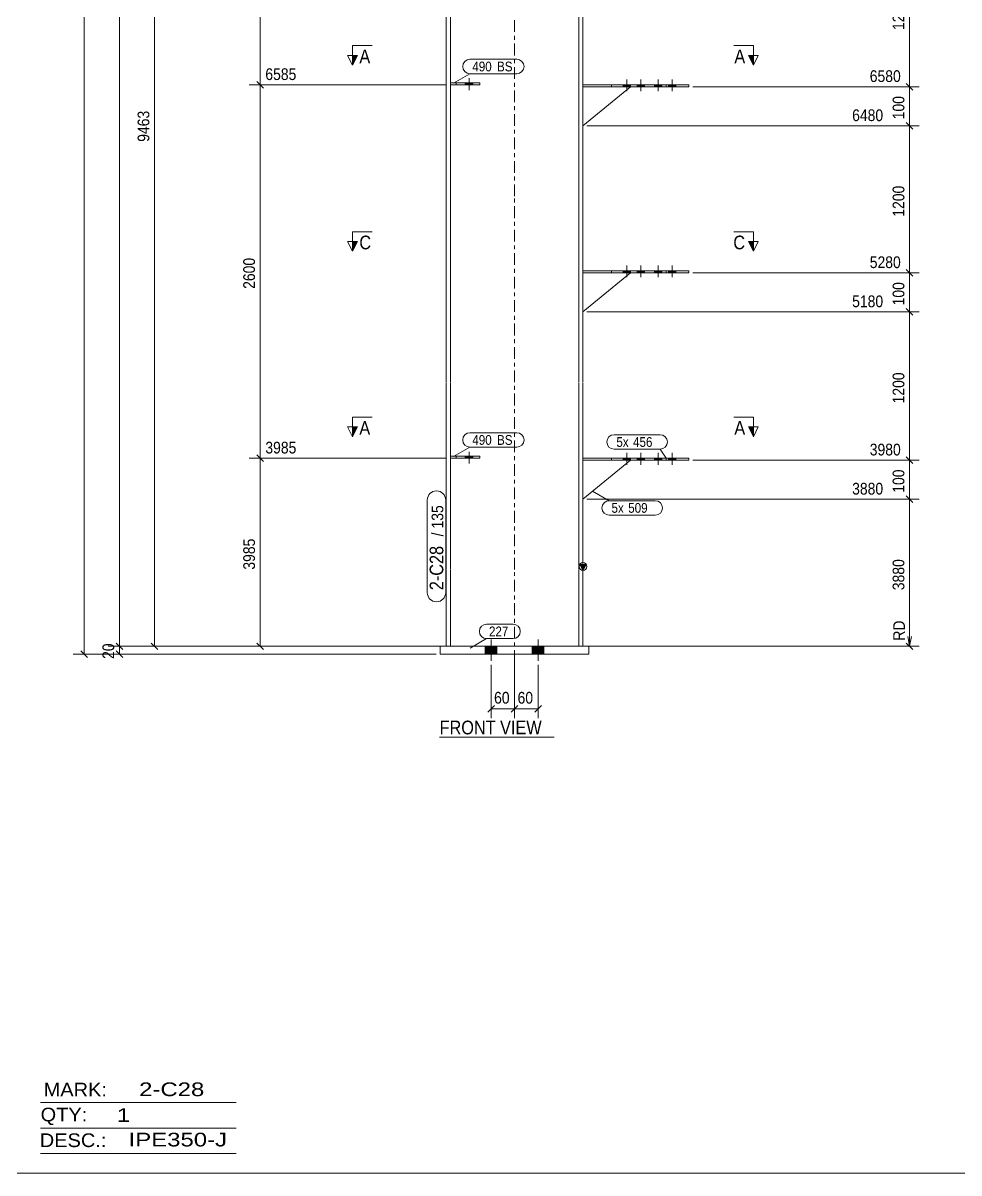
# Model space of a CAD drawing. Header units: millimetres. Extents: x 2 to 825, y 1 to 579.
# Drawn here: x 213 to 452.3, y 5 to 299 of the extents above; entities that cross this region are included whole.
import ezdxf

# ---------------------------------------------------------------- set-up
doc = ezdxf.new("R2010")
doc.units = ezdxf.units.MM
for name, pattern in [('XKITLINE00', [0]), ('XKITLINE01', [4, 1, -1, 1, -1]), ('XKITLINE02', [4, 2, -2]), ('XKITLINE03', [6, 3, -1, 1, -1])]:
    doc.linetypes.add(name, pattern=pattern)
for name, color, linetype, lineweight in [('Bolt', 3, 'Continuous', 0), ('Dimensions', 7, 'Continuous', 0), ('DrawingSheet', 5, 'Continuous', 0), ('OtherObjectType', 7, 'Continuous', 0), ('Part', 2, 'Continuous', 0), ('PartMark', 7, 'Continuous', 0), ('Section', 6, 'Continuous', 0)]:
    doc.layers.add(name, color=color, linetype=linetype, lineweight=lineweight)
doc.styles.add('ARIAL', font='ARIAL.TTF')
doc.styles.add('ARIAL_NARROW', font='ARIALN.TTF')

# ---------------------------------------------------------------- blocks, each defined once
blk = doc.blocks.new('*A13')
at = {"layer": 'Bolt'}
for points in [[(334.15, 139.65), (334.15, 137.65), (331.15, 137.65), (331.15, 139.65)], [(334.15, 139.65), (334.15, 137.65), (331.15, 137.65), (331.15, 139.65)], [(346.15, 139.65), (346.15, 137.65), (343.15, 137.65), (343.15, 139.65)], [(346.15, 139.65), (346.15, 137.65), (343.15, 137.65), (343.15, 139.65)]]:
    blk.add_hatch(color=3, dxfattribs=at).paths.add_polyline_path(points, flags=17)
at = {"layer": 'Bolt', "color": 3, "linetype": 'XKITLINE00', "lineweight": 0}
for p, q in [((332.65, 141.4), (332.65, 135.9)), ((332.65, 141.4), (332.65, 135.9)), ((344.65, 141.4), (344.65, 135.9)), ((344.65, 141.4), (344.65, 135.9)), ((331.15, 139.65), (331.15, 137.65)), ((331.15, 139.65), (331.15, 137.65)), ((334.15, 139.65), (334.15, 137.65)), ((334.15, 139.65), (334.15, 137.65)), ((343.15, 139.65), (343.15, 137.65)), ((343.15, 139.65), (343.15, 137.65)), ((346.15, 139.65), (346.15, 137.65)), ((346.15, 139.65), (346.15, 137.65))]:
    blk.add_line(p, q, dxfattribs=at)
blk = doc.blocks.new('*A14')
at = {"layer": 'Bolt', "color": 3, "linetype": 'XKITLINE02', "lineweight": 0}
for p, q in [((326.06, 187.75), (326.06, 188.25)), ((327.05, 186.4), (327.05, 189.4)), ((328.03, 187.75), (328.03, 188.25))]:
    blk.add_line(p, q, dxfattribs=at)
blk = doc.blocks.new('*A15')
at = {"layer": 'Bolt'}
blk.add_hatch(color=3, dxfattribs=at).paths.add_polyline_path([(326.06, 187.75), (326.06, 188.25), (328.03, 188.25), (328.03, 187.75)], flags=17)
at = {"layer": 'Bolt', "color": 3, "linetype": 'XKITLINE00', "lineweight": 0}
for p, q in [((326.06, 187.75), (326.06, 188.25)), ((327.05, 186.4), (327.05, 189.4)), ((328.03, 187.75), (328.03, 188.25))]:
    blk.add_line(p, q, dxfattribs=at)
blk = doc.blocks.new('*A16')
at = {"layer": 'Bolt'}
for points in [[(368.27, 187.75), (368.27, 187.25), (366.39, 187.25), (366.39, 187.75)], [(371.84, 187.75), (371.84, 187.25), (369.97, 187.25), (369.97, 187.75)], [(376.32, 187.75), (376.32, 187.25), (374.45, 187.25), (374.45, 187.75)], [(379.9, 187.75), (379.9, 187.25), (378.02, 187.25), (378.02, 187.75)]]:
    blk.add_hatch(color=3, dxfattribs=at).paths.add_polyline_path(points, flags=17)
at = {"layer": 'Bolt', "color": 3, "linetype": 'XKITLINE00', "lineweight": 0}
for p, q in [((367.33, 189.09), (367.33, 186.09)), ((370.9, 189.09), (370.9, 186.09)), ((375.38, 189.09), (375.38, 186.09)), ((378.96, 189.09), (378.96, 186.09)), ((366.39, 187.75), (366.39, 187.25)), ((368.27, 187.75), (368.27, 187.25)), ((369.97, 187.75), (369.97, 187.25)), ((371.84, 187.75), (371.84, 187.25)), ((374.45, 187.75), (374.45, 187.25)), ((376.32, 187.75), (376.32, 187.25)), ((378.02, 187.75), (378.02, 187.25)), ((379.9, 187.75), (379.9, 187.25))]:
    blk.add_line(p, q, dxfattribs=at)
blk = doc.blocks.new('*A17')
at = {"layer": 'Bolt'}
for points in [[(368.27, 235.65), (368.27, 235.15), (366.39, 235.15), (366.39, 235.65)], [(371.84, 235.65), (371.84, 235.15), (369.97, 235.15), (369.97, 235.65)], [(376.32, 235.65), (376.32, 235.15), (374.45, 235.15), (374.45, 235.65)], [(379.9, 235.65), (379.9, 235.15), (378.02, 235.15), (378.02, 235.65)]]:
    blk.add_hatch(color=3, dxfattribs=at).paths.add_polyline_path(points, flags=17)
at = {"layer": 'Bolt', "color": 3, "linetype": 'XKITLINE00', "lineweight": 0}
for p, q in [((366.39, 235.65), (366.39, 235.15)), ((367.33, 236.99), (367.33, 233.99)), ((368.27, 235.65), (368.27, 235.15)), ((369.97, 235.65), (369.97, 235.15)), ((370.9, 236.99), (370.9, 233.99)), ((371.84, 235.65), (371.84, 235.15)), ((374.45, 235.65), (374.45, 235.15)), ((375.38, 236.99), (375.38, 233.99)), ((376.32, 235.65), (376.32, 235.15)), ((378.02, 235.65), (378.02, 235.15)), ((378.96, 236.99), (378.96, 233.99)), ((379.9, 235.65), (379.9, 235.15))]:
    blk.add_line(p, q, dxfattribs=at)
blk = doc.blocks.new('*A18')
at = {"layer": 'Bolt'}
for points in [[(368.27, 283.23), (368.27, 282.73), (366.39, 282.73), (366.39, 283.23)], [(371.84, 283.23), (371.84, 282.73), (369.97, 282.73), (369.97, 283.23)], [(376.32, 283.23), (376.32, 282.73), (374.45, 282.73), (374.45, 283.23)], [(379.9, 283.23), (379.9, 282.73), (378.02, 282.73), (378.02, 283.23)]]:
    blk.add_hatch(color=3, dxfattribs=at).paths.add_polyline_path(points, flags=17)
at = {"layer": 'Bolt', "color": 3, "linetype": 'XKITLINE00', "lineweight": 0}
for p, q in [((366.39, 283.23), (366.39, 282.73)), ((367.33, 284.57), (367.33, 281.57)), ((368.27, 283.23), (368.27, 282.73)), ((369.97, 283.23), (369.97, 282.73)), ((370.9, 284.57), (370.9, 281.57)), ((371.84, 283.23), (371.84, 282.73)), ((374.45, 283.23), (374.45, 282.73)), ((375.38, 284.57), (375.38, 281.57)), ((376.32, 283.23), (376.32, 282.73)), ((378.02, 283.23), (378.02, 282.73)), ((378.96, 284.57), (378.96, 281.57)), ((379.9, 283.23), (379.9, 282.73))]:
    blk.add_line(p, q, dxfattribs=at)
blk = doc.blocks.new('*A21')
at = {"layer": 'Bolt', "color": 3, "linetype": 'XKITLINE02', "lineweight": 0}
for p, q in [((326.06, 283.23), (326.06, 283.73)), ((327.05, 281.88), (327.05, 284.88)), ((328.03, 283.23), (328.03, 283.73))]:
    blk.add_line(p, q, dxfattribs=at)
blk = doc.blocks.new('*A22')
at = {"layer": 'Bolt'}
blk.add_hatch(color=3, dxfattribs=at).paths.add_polyline_path([(326.06, 283.23), (326.06, 283.73), (328.03, 283.73), (328.03, 283.23)], flags=17)
at = {"layer": 'Bolt', "color": 3, "linetype": 'XKITLINE00', "lineweight": 0}
for p, q in [((326.06, 283.23), (326.06, 283.73)), ((327.05, 281.88), (327.05, 284.88)), ((328.03, 283.23), (328.03, 283.73))]:
    blk.add_line(p, q, dxfattribs=at)
blk = doc.blocks.new('*A27')
at = {"layer": 'Part'}
blk.add_hatch(color=2, dxfattribs=at).paths.add_polyline_path([(355.35, 160.56), (356.95, 160.56), (356.15, 159.16)], flags=17)
at = {"layer": 'Part', "color": 2, "linetype": 'XKITLINE00', "lineweight": 0}
for p, q in [((321.15, 302.53), (321.15, 254.73)), ((322.25, 302.53), (322.25, 254.73)), ((355.05, 254.73), (355.05, 302.53)), ((356.15, 254.73), (356.15, 302.53)), ((321.15, 254.63), (321.15, 207.15)), ((322.25, 254.63), (322.25, 207.15)), ((355.05, 207.15), (355.05, 254.63)), ((356.15, 207.15), (356.15, 254.63)), ((321.15, 207.05), (321.15, 159.25)), ((322.25, 207.05), (322.25, 159.25)), ((355.05, 159.25), (355.05, 207.05)), ((356.15, 159.25), (356.15, 207.05)), ((321.15, 159.15), (321.15, 139.65)), ((322.25, 159.15), (322.25, 139.65)), ((355.05, 139.65), (355.05, 159.15)), ((356.15, 159.16), (355.35, 160.56)), ((355.35, 160.56), (356.95, 160.56)), ((356.95, 160.56), (356.15, 159.16)), ((356.15, 139.65), (356.15, 159.15))]:
    blk.add_line(p, q, dxfattribs=at)
at = {"layer": 'Part', "color": 7, "linetype": 'XKITLINE03', "lineweight": 0}
for p, q in [((338.65, 254.73), (338.65, 302.53)), ((338.65, 207.15), (338.65, 254.63)), ((338.65, 159.25), (338.65, 207.05)), ((338.65, 129.65), (338.65, 159.15))]:
    blk.add_line(p, q, dxfattribs=at)
at = {"layer": 'Part', "color": 7, "linetype": 'XKITLINE01', "lineweight": 0}
blk.add_line((321.15, 139.65), (356.15, 139.65), dxfattribs=at)
at = {"layer": 'Part', "color": 2, "linetype": 'XKITLINE00', "lineweight": 0}
blk.add_circle((356.15, 160.06), 1, dxfattribs=at)
blk = doc.blocks.new('*A31')
at = {"layer": 'Part', "color": 2, "linetype": 'XKITLINE00', "lineweight": 0}
for p, q in [((357.65, 139.65), (319.65, 139.65)), ((319.65, 139.65), (319.65, 137.65)), ((357.65, 139.65), (357.65, 137.65)), ((357.65, 137.65), (319.65, 137.65))]:
    blk.add_line(p, q, dxfattribs=at)
blk = doc.blocks.new('*A35')
at = {"layer": 'Part', "color": 7, "linetype": 'XKITLINE01', "lineweight": 0}
for p, q in [((329.75, 188.25), (322.25, 188.25)), ((322.25, 188.25), (322.25, 187.75)), ((323.75, 187.75), (323.75, 188.25)), ((329.75, 187.75), (329.75, 188.25)), ((322.25, 187.75), (329.75, 187.75))]:
    blk.add_line(p, q, dxfattribs=at)
blk = doc.blocks.new('*A36')
at = {"layer": 'Part', "color": 2, "linetype": 'XKITLINE00', "lineweight": 0}
for p, q in [((322.25, 188.25), (329.75, 188.25)), ((329.75, 188.25), (329.75, 187.75)), ((329.75, 187.75), (322.25, 187.75))]:
    blk.add_line(p, q, dxfattribs=at)
at = {"layer": 'Part', "color": 7, "linetype": 'XKITLINE01', "lineweight": 0}
for p, q in [((322.25, 187.75), (322.25, 188.25)), ((323.75, 187.75), (323.75, 188.25))]:
    blk.add_line(p, q, dxfattribs=at)
blk = doc.blocks.new('*A37')
at = {"layer": 'Part', "color": 2, "linetype": 'XKITLINE00', "lineweight": 0}
blk.add_line((356.15, 177.25), (368.26, 187.25), dxfattribs=at)
at = {"layer": 'Part', "color": 7, "linetype": 'XKITLINE01', "lineweight": 0}
for p, q in [((356.15, 187.25), (356.15, 177.25)), ((368.26, 187.25), (356.15, 187.25))]:
    blk.add_line(p, q, dxfattribs=at)
blk = doc.blocks.new('*A38')
at = {"layer": 'Part', "color": 2, "linetype": 'XKITLINE00', "lineweight": 0}
for p, q in [((383.2, 187.75), (356.15, 187.75)), ((383.2, 187.25), (356.15, 187.25)), ((363.47, 187.25), (363.47, 187.75)), ((377.4, 187.25), (377.4, 187.75)), ((383.2, 187.25), (383.2, 187.75))]:
    blk.add_line(p, q, dxfattribs=at)
at = {"layer": 'Part', "color": 7, "linetype": 'XKITLINE01', "lineweight": 0}
for p, q in [((356.15, 187.75), (356.15, 187.25)), ((356.15, 187.25), (356.15, 187.75)), ((366.53, 187.25), (366.53, 187.75))]:
    blk.add_line(p, q, dxfattribs=at)
blk = doc.blocks.new('*A39')
at = {"layer": 'Part', "color": 2, "linetype": 'XKITLINE00', "lineweight": 0}
blk.add_line((356.15, 225.15), (368.26, 235.15), dxfattribs=at)
at = {"layer": 'Part', "color": 7, "linetype": 'XKITLINE01', "lineweight": 0}
for p, q in [((356.15, 235.15), (356.15, 225.15)), ((368.26, 235.15), (356.15, 235.15))]:
    blk.add_line(p, q, dxfattribs=at)
blk = doc.blocks.new('*A40')
at = {"layer": 'Part', "color": 2, "linetype": 'XKITLINE00', "lineweight": 0}
for p, q in [((383.2, 235.65), (356.15, 235.65)), ((363.47, 235.15), (363.47, 235.65)), ((377.4, 235.15), (377.4, 235.65)), ((383.2, 235.15), (383.2, 235.65)), ((383.2, 235.15), (356.15, 235.15))]:
    blk.add_line(p, q, dxfattribs=at)
at = {"layer": 'Part', "color": 7, "linetype": 'XKITLINE01', "lineweight": 0}
for p, q in [((356.15, 235.65), (356.15, 235.15)), ((356.15, 235.15), (356.15, 235.65)), ((366.53, 235.15), (366.53, 235.65))]:
    blk.add_line(p, q, dxfattribs=at)
blk = doc.blocks.new('*A41')
at = {"layer": 'Part', "color": 2, "linetype": 'XKITLINE00', "lineweight": 0}
blk.add_line((356.15, 272.73), (368.26, 282.73), dxfattribs=at)
at = {"layer": 'Part', "color": 7, "linetype": 'XKITLINE01', "lineweight": 0}
for p, q in [((356.15, 282.73), (356.15, 272.73)), ((368.26, 282.73), (356.15, 282.73))]:
    blk.add_line(p, q, dxfattribs=at)
blk = doc.blocks.new('*A42')
at = {"layer": 'Part', "color": 2, "linetype": 'XKITLINE00', "lineweight": 0}
for p, q in [((383.2, 283.23), (356.15, 283.23)), ((383.2, 282.73), (356.15, 282.73)), ((363.47, 282.73), (363.47, 283.23)), ((377.4, 282.73), (377.4, 283.23)), ((383.2, 282.73), (383.2, 283.23))]:
    blk.add_line(p, q, dxfattribs=at)
at = {"layer": 'Part', "color": 7, "linetype": 'XKITLINE01', "lineweight": 0}
for p, q in [((356.15, 283.23), (356.15, 282.73)), ((356.15, 282.73), (356.15, 283.23)), ((366.53, 282.73), (366.53, 283.23))]:
    blk.add_line(p, q, dxfattribs=at)
blk = doc.blocks.new('*A47')
at = {"layer": 'Part', "color": 7, "linetype": 'XKITLINE01', "lineweight": 0}
for p, q in [((329.75, 283.73), (322.25, 283.73)), ((322.25, 283.73), (322.25, 283.23)), ((322.25, 283.23), (329.75, 283.23)), ((323.75, 283.23), (323.75, 283.73)), ((329.75, 283.23), (329.75, 283.73))]:
    blk.add_line(p, q, dxfattribs=at)
blk = doc.blocks.new('*A48')
at = {"layer": 'Part', "color": 2, "linetype": 'XKITLINE00', "lineweight": 0}
for p, q in [((322.25, 283.73), (329.75, 283.73)), ((329.75, 283.23), (322.25, 283.23)), ((329.75, 283.73), (329.75, 283.23))]:
    blk.add_line(p, q, dxfattribs=at)
at = {"layer": 'Part', "color": 7, "linetype": 'XKITLINE01', "lineweight": 0}
for p, q in [((322.25, 283.23), (322.25, 283.73)), ((323.75, 283.23), (323.75, 283.73))]:
    blk.add_line(p, q, dxfattribs=at)
blk = doc.blocks.new('*A164')
at = {"layer": 'DrawingSheet', "color": 5, "linetype": 'XKITLINE00', "lineweight": 0}
blk.add_line((5, 5), (825, 5), dxfattribs=at)
blk = doc.blocks.new('*A168')
at = {"layer": 'OtherObjectType', "color": 6, "linetype": 'XKITLINE00', "lineweight": 0}
for p, q in [((217.5, 23), (267.5, 23)), ((217.5, 16.5), (267.5, 16.5)), ((217.5, 10), (267.5, 10))]:
    blk.add_line(p, q, dxfattribs=at)
at = {"layer": 'OtherObjectType', "color": 6, "style": 'ARIAL_NARROW'}
for s, width, p in [('MARK:', 1.275, (218.27, 24.58)), ('2-C28', 1.525501, (242.69, 24.65)), ('QTY:', 1.275, (217.5, 18.19)), ('1', 1.525501, (236.99, 18.05)), ('DESC.:', 1.275, (217.29, 11.63)), ('IPE350-J', 1.525501, (240, 11.79))]:
    blk.add_text(s, height=3.5, dxfattribs=dict(at, width=width)).set_placement(p)
blk = doc.blocks.new('*A172')
at = {"layer": 'Dimensions', "color": 7, "linetype": 'XKITLINE00', "lineweight": 0}
for p, q in [((228.65, 137.65), (228.65, 487.07)), ((227.8, 138.5), (229.5, 136.8)), ((318.65, 137.65), (225.8, 137.65))]:
    blk.add_line(p, q, dxfattribs=at)
at = {"layer": 'Dimensions', "color": 3}
blk.add_point((228.65, 137.65), dxfattribs=at)
blk = doc.blocks.new('*A173')
at = {"layer": 'Dimensions', "color": 7, "linetype": 'XKITLINE00', "lineweight": 0}
for p, q in [((320.15, 139.65), (234.8, 139.65)), ((236.8, 140.5), (238.5, 138.8)), ((236.8, 138.5), (238.5, 136.8)), ((237.65, 137.65), (237.65, 139.65)), ((318.65, 137.65), (234.8, 137.65))]:
    blk.add_line(p, q, dxfattribs=at)
at = {"layer": 'Dimensions', "color": 3}
for p in [(237.65, 139.65), (237.65, 137.65)]:
    blk.add_point(p, dxfattribs=at)
at = {"layer": 'Dimensions', "color": 3, "style": 'ARIAL', "width": 0.85}
blk.add_text('20', height=3, rotation=90.0002, dxfattribs=at).set_placement((236.3, 136.43))
blk = doc.blocks.new('*A174')
at = {"layer": 'Dimensions', "color": 7, "linetype": 'XKITLINE00', "lineweight": 0}
for p, q in [((338.65, 138.65), (338.65, 121.25)), ((332.65, 134.9), (332.65, 121.25)), ((333.5, 124.5), (331.8, 122.8)), ((332.65, 123.65), (338.65, 123.65)), ((339.5, 124.5), (337.8, 122.8))]:
    blk.add_line(p, q, dxfattribs=at)
at = {"layer": 'Dimensions', "color": 3}
for p in [(332.65, 123.65), (338.65, 123.65)]:
    blk.add_point(p, dxfattribs=at)
at = {"layer": 'Dimensions', "color": 3, "style": 'ARIAL', "width": 0.85}
blk.add_text('60', height=3, dxfattribs=at).set_placement((333.42, 125))
blk = doc.blocks.new('*A175')
at = {"layer": 'Dimensions', "color": 7, "linetype": 'XKITLINE00', "lineweight": 0}
for p, q in [((338.65, 138.65), (338.65, 121.25)), ((344.65, 134.9), (344.65, 121.25)), ((339.5, 124.5), (337.8, 122.8)), ((338.65, 123.65), (344.65, 123.65)), ((345.5, 124.5), (343.8, 122.8))]:
    blk.add_line(p, q, dxfattribs=at)
at = {"layer": 'Dimensions', "color": 3}
for p in [(338.65, 123.65), (344.65, 123.65)]:
    blk.add_point(p, dxfattribs=at)
at = {"layer": 'Dimensions', "color": 3, "style": 'ARIAL', "width": 0.85}
blk.add_text('60', height=3, dxfattribs=at).set_placement((339.42, 125))
blk = doc.blocks.new('*A176')
at = {"layer": 'Section'}
for points in [[(298.48, 243.15), (297.23, 240.65), (297.23, 243.15)], [(399.7, 243.15), (399.7, 240.65), (398.45, 243.15)]]:
    blk.add_hatch(color=3, dxfattribs=at).paths.add_polyline_path(points, flags=17)
at = {"layer": 'Section', "color": 1, "linetype": 'XKITLINE00', "lineweight": 0}
for p, q in [((297.23, 245.65), (302.23, 245.65)), ((297.23, 245.65), (297.23, 240.65)), ((399.7, 245.65), (394.7, 245.65)), ((399.7, 245.65), (399.7, 240.65))]:
    blk.add_line(p, q, dxfattribs=at)
at = {"layer": 'Section', "color": 3, "linetype": 'XKITLINE00', "lineweight": 0}
for p, q in [((297.23, 240.65), (295.98, 243.15)), ((298.48, 243.15), (295.98, 243.15)), ((297.23, 240.65), (298.48, 243.15)), ((398.45, 243.15), (400.95, 243.15)), ((399.7, 240.65), (398.45, 243.15)), ((400.95, 243.15), (399.7, 240.65))]:
    blk.add_line(p, q, dxfattribs=at)
at = {"layer": 'Section', "color": 7, "style": 'ARIAL', "width": 0.85}
for p in [(298.98, 241.15), (394.58, 241.15)]:
    blk.add_text('C', height=3.5, dxfattribs=at).set_placement(p)
blk = doc.blocks.new('*A178')
at = {"layer": 'Section'}
for points in [[(298.48, 290.73), (297.23, 288.23), (297.23, 290.73)], [(399.7, 290.73), (399.7, 288.23), (398.45, 290.73)]]:
    blk.add_hatch(color=3, dxfattribs=at).paths.add_polyline_path(points, flags=17)
at = {"layer": 'Section', "color": 1, "linetype": 'XKITLINE00', "lineweight": 0}
for p, q in [((297.23, 293.23), (302.23, 293.23)), ((297.23, 293.23), (297.23, 288.23)), ((399.7, 293.23), (394.7, 293.23)), ((399.7, 293.23), (399.7, 288.23))]:
    blk.add_line(p, q, dxfattribs=at)
at = {"layer": 'Section', "color": 3, "linetype": 'XKITLINE00', "lineweight": 0}
for p, q in [((297.23, 288.23), (295.98, 290.73)), ((298.48, 290.73), (295.98, 290.73)), ((297.23, 288.23), (298.48, 290.73)), ((398.45, 290.73), (400.95, 290.73)), ((399.7, 288.23), (398.45, 290.73)), ((400.95, 290.73), (399.7, 288.23))]:
    blk.add_line(p, q, dxfattribs=at)
at = {"layer": 'Section', "color": 7, "style": 'ARIAL', "width": 0.85}
for p in [(298.98, 288.73), (394.84, 288.73)]:
    blk.add_text('A', height=3.5, dxfattribs=at).set_placement(p)
blk = doc.blocks.new('*A181')
at = {"layer": 'OtherObjectType', "color": 7, "linetype": 'XKITLINE00', "lineweight": 0}
blk.add_line((319.5, 116.4), (348.8, 116.4), dxfattribs=at)
at = {"layer": 'OtherObjectType', "color": 7, "style": 'ARIAL', "width": 0.85}
blk.add_text('FRONT VIEW', height=3.5, dxfattribs=at).set_placement((319.5, 117.15))
blk = doc.blocks.new('*A183')
at = {"layer": 'Dimensions', "color": 7, "linetype": 'XKITLINE00', "lineweight": 0}
for p, q in [((237.65, 139.65), (237.65, 475.1)), ((320.15, 139.65), (234.8, 139.65)), ((236.8, 140.5), (238.5, 138.8))]:
    blk.add_line(p, q, dxfattribs=at)
at = {"layer": 'Dimensions', "color": 3}
blk.add_point((237.65, 139.65), dxfattribs=at)
blk = doc.blocks.new('*A187')
at = {"layer": 'Dimensions', "color": 7, "linetype": 'XKITLINE00', "lineweight": 0}
for p, q in [((272.8, 188.6), (274.5, 186.9)), ((321.25, 187.75), (270.8, 187.75)), ((273.65, 139.65), (273.65, 187.75)), ((320.15, 139.65), (270.8, 139.65)), ((272.8, 140.5), (274.5, 138.8))]:
    blk.add_line(p, q, dxfattribs=at)
at = {"layer": 'Dimensions', "color": 3}
for p in [(273.65, 187.75), (273.65, 139.65)]:
    blk.add_point(p, dxfattribs=at)
at = {"layer": 'Dimensions', "color": 3, "style": 'ARIAL', "width": 0.85}
blk.add_text('3985', height=3, dxfattribs=at).set_placement((274.95, 188.95))
blk.add_text('3985', height=3, rotation=90.0002, dxfattribs=at).set_placement((272.3, 159.25))
blk = doc.blocks.new('*A188')
at = {"layer": 'Dimensions', "color": 7, "linetype": 'XKITLINE00', "lineweight": 0}
for p, q in [((321.25, 283.23), (270.8, 283.23)), ((272.8, 284.08), (274.5, 282.38)), ((273.65, 187.75), (273.65, 283.23)), ((272.8, 188.6), (274.5, 186.9)), ((321.25, 187.75), (270.8, 187.75))]:
    blk.add_line(p, q, dxfattribs=at)
at = {"layer": 'Dimensions', "color": 3}
for p in [(273.65, 283.23), (273.65, 187.75)]:
    blk.add_point(p, dxfattribs=at)
at = {"layer": 'Dimensions', "color": 3, "style": 'ARIAL', "width": 0.85}
blk.add_text('6585', height=3, dxfattribs=at).set_placement((274.95, 284.43))
blk.add_text('2600', height=3, rotation=90.0002, dxfattribs=at).set_placement((272.3, 231.04))
blk = doc.blocks.new('*A189')
at = {"layer": 'Dimensions', "color": 7, "linetype": 'XKITLINE00', "lineweight": 0}
for p, q in [((272.8, 379.56), (274.5, 377.86)), ((321.25, 378.71), (270.8, 378.71)), ((273.65, 283.23), (273.65, 378.71)), ((321.25, 283.23), (270.8, 283.23)), ((272.8, 284.08), (274.5, 282.38))]:
    blk.add_line(p, q, dxfattribs=at)
at = {"layer": 'Dimensions', "color": 3}
for p in [(273.65, 378.71), (273.65, 283.23)]:
    blk.add_point(p, dxfattribs=at)
at = {"layer": 'Dimensions', "color": 3, "style": 'ARIAL', "width": 0.85}
blk.add_text('9185', height=3, dxfattribs=at).set_placement((274.95, 379.91))
blk.add_text('2600', height=3, rotation=90.0002, dxfattribs=at).set_placement((272.3, 326.52))
blk = doc.blocks.new('*A191')
at = {"layer": 'Dimensions', "color": 7, "linetype": 'XKITLINE00', "lineweight": 0}
for p, q in [((357.15, 177.25), (442.05, 177.25)), ((438.8, 178.1), (440.5, 176.4)), ((439.65, 139.65), (439.65, 177.25)), ((439.65, 146.87), (439.65, 139.65)), ((439.15, 142.15), (439.65, 139.65)), ((440.15, 142.15), (439.65, 139.65)), ((357.15, 139.65), (442.05, 139.65)), ((357.15, 139.65), (442.05, 139.65)), ((438.8, 140.5), (440.5, 138.8))]:
    blk.add_line(p, q, dxfattribs=at)
at = {"layer": 'Dimensions', "color": 3}
for p in [(439.65, 177.25), (439.65, 139.65)]:
    blk.add_point(p, dxfattribs=at)
at = {"layer": 'Dimensions', "color": 7}
blk.add_point((439.65, 139.65), dxfattribs=at)
at = {"layer": 'Dimensions', "color": 3, "style": 'ARIAL', "width": 0.85}
blk.add_text('3880', height=3, dxfattribs=at).set_placement((424.95, 178.45))
for s, p in [('3880', (438.3, 154)), ('RD', (438.45, 141.1))]:
    blk.add_text(s, height=3, rotation=90.0002, dxfattribs=at).set_placement(p)
blk = doc.blocks.new('*A192')
at = {"layer": 'Dimensions', "color": 7, "linetype": 'XKITLINE00', "lineweight": 0}
for p, q in [((384.2, 187.25), (442.05, 187.25)), ((438.8, 188.1), (440.5, 186.4)), ((439.65, 177.25), (439.65, 187.25)), ((357.15, 177.25), (442.05, 177.25)), ((438.8, 178.1), (440.5, 176.4))]:
    blk.add_line(p, q, dxfattribs=at)
at = {"layer": 'Dimensions', "color": 3}
for p in [(439.65, 187.25), (439.65, 177.25)]:
    blk.add_point(p, dxfattribs=at)
at = {"layer": 'Dimensions', "color": 3, "style": 'ARIAL', "width": 0.85}
blk.add_text('3980', height=3, dxfattribs=at).set_placement((429.45, 188.45))
blk.add_text('100', height=3, rotation=90.0002, dxfattribs=at).set_placement((438.3, 178.91))
blk = doc.blocks.new('*A193')
at = {"layer": 'Dimensions', "color": 7, "linetype": 'XKITLINE00', "lineweight": 0}
for p, q in [((357.15, 225.15), (442.05, 225.15)), ((438.8, 226), (440.5, 224.3)), ((439.65, 187.25), (439.65, 225.15)), ((384.2, 187.25), (442.05, 187.25)), ((438.8, 188.1), (440.5, 186.4))]:
    blk.add_line(p, q, dxfattribs=at)
at = {"layer": 'Dimensions', "color": 3}
for p in [(439.65, 225.15), (439.65, 187.25)]:
    blk.add_point(p, dxfattribs=at)
at = {"layer": 'Dimensions', "color": 3, "style": 'ARIAL', "width": 0.85}
blk.add_text('5180', height=3, dxfattribs=at).set_placement((424.95, 226.35))
blk.add_text('1200', height=3, rotation=90.0002, dxfattribs=at).set_placement((438.3, 201.75))
blk = doc.blocks.new('*A194')
at = {"layer": 'Dimensions', "color": 7, "linetype": 'XKITLINE00', "lineweight": 0}
for p, q in [((438.8, 236), (440.5, 234.3)), ((384.2, 235.15), (442.05, 235.15)), ((439.65, 225.15), (439.65, 235.15)), ((357.15, 225.15), (442.05, 225.15)), ((438.8, 226), (440.5, 224.3))]:
    blk.add_line(p, q, dxfattribs=at)
at = {"layer": 'Dimensions', "color": 3}
for p in [(439.65, 235.15), (439.65, 225.15)]:
    blk.add_point(p, dxfattribs=at)
at = {"layer": 'Dimensions', "color": 3, "style": 'ARIAL', "width": 0.85}
blk.add_text('5280', height=3, dxfattribs=at).set_placement((429.45, 236.35))
blk.add_text('100', height=3, rotation=90.0002, dxfattribs=at).set_placement((438.3, 226.81))
blk = doc.blocks.new('*A195')
at = {"layer": 'Dimensions', "color": 7, "linetype": 'XKITLINE00', "lineweight": 0}
for p, q in [((438.8, 273.58), (440.5, 271.88)), ((357.15, 272.73), (442.05, 272.73)), ((439.65, 235.15), (439.65, 272.73)), ((438.8, 236), (440.5, 234.3)), ((384.2, 235.15), (442.05, 235.15))]:
    blk.add_line(p, q, dxfattribs=at)
at = {"layer": 'Dimensions', "color": 3}
for p in [(439.65, 272.73), (439.65, 235.15)]:
    blk.add_point(p, dxfattribs=at)
at = {"layer": 'Dimensions', "color": 3, "style": 'ARIAL', "width": 0.85}
blk.add_text('6480', height=3, dxfattribs=at).set_placement((424.95, 273.93))
blk.add_text('1200', height=3, rotation=90.0002, dxfattribs=at).set_placement((438.3, 249.49))
blk = doc.blocks.new('*A196')
at = {"layer": 'Dimensions', "color": 7, "linetype": 'XKITLINE00', "lineweight": 0}
for p, q in [((384.2, 282.73), (442.05, 282.73)), ((438.8, 283.58), (440.5, 281.88)), ((439.65, 272.73), (439.65, 282.73)), ((438.8, 273.58), (440.5, 271.88)), ((357.15, 272.73), (442.05, 272.73))]:
    blk.add_line(p, q, dxfattribs=at)
at = {"layer": 'Dimensions', "color": 3}
for p in [(439.65, 282.73), (439.65, 272.73)]:
    blk.add_point(p, dxfattribs=at)
at = {"layer": 'Dimensions', "color": 3, "style": 'ARIAL', "width": 0.85}
blk.add_text('6580', height=3, dxfattribs=at).set_placement((429.45, 283.93))
blk.add_text('100', height=3, rotation=90.0002, dxfattribs=at).set_placement((438.3, 274.39))
blk = doc.blocks.new('*A197')
at = {"layer": 'Dimensions', "color": 7, "linetype": 'XKITLINE00', "lineweight": 0}
for p, q in [((357.15, 320.63), (442.05, 320.63)), ((438.8, 321.48), (440.5, 319.78)), ((439.65, 282.73), (439.65, 320.63)), ((384.2, 282.73), (442.05, 282.73)), ((438.8, 283.58), (440.5, 281.88))]:
    blk.add_line(p, q, dxfattribs=at)
at = {"layer": 'Dimensions', "color": 3}
for p in [(439.65, 320.63), (439.65, 282.73)]:
    blk.add_point(p, dxfattribs=at)
at = {"layer": 'Dimensions', "color": 3, "style": 'ARIAL', "width": 0.85}
blk.add_text('7780', height=3, dxfattribs=at).set_placement((424.95, 321.83))
blk.add_text('1200', height=3, rotation=90.0002, dxfattribs=at).set_placement((438.3, 297.23))
blk = doc.blocks.new('*A222')
at = {"layer": 'PartMark', "color": 7, "linetype": 'XKITLINE00', "lineweight": 0}
for p, q in [((331.52, 145.31), (338.28, 145.31)), ((327.28, 139.22), (331.52, 141.61)), ((331.52, 141.61), (338.28, 141.61))]:
    blk.add_line(p, q, dxfattribs=at)
for centre, start, end in [((331.52, 143.46), 90, 270), ((338.28, 143.46), 270, 90)]:
    blk.add_arc(centre, 1.85, start, end, dxfattribs=at)
at = {"layer": 'PartMark', "color": 3, "style": 'ARIAL', "width": 0.85}
blk.add_text('227', height=2.5, dxfattribs=at).set_placement((332.12, 142.21))
blk = doc.blocks.new('*A224')
at = {"layer": 'PartMark', "color": 7, "linetype": 'XKITLINE00', "lineweight": 0}
for p, q in [((316.35, 153.4), (316.35, 177.05)), ((321.05, 153.4), (321.05, 177.05))]:
    blk.add_line(p, q, dxfattribs=at)
for centre, start, end in [((318.7, 177.05), 0, 180), ((318.7, 153.4), 180, 0)]:
    blk.add_arc(centre, 2.35, start, end, dxfattribs=at)
at = {"layer": 'PartMark', "color": 3, "style": 'ARIAL', "width": 0.85}
for s, p in [('135', (320.45, 169.77)), ('/', (320.45, 167.76))]:
    blk.add_text(s, height=3, rotation=90.0002, dxfattribs=at).set_placement(p)
at = {"layer": 'PartMark', "color": 1, "style": 'ARIAL', "width": 0.85}
blk.add_text('2-C28', height=3.5, rotation=90.0002, dxfattribs=at).set_placement((320.45, 154))
blk = doc.blocks.new('*A225')
at = {"layer": 'PartMark', "color": 7, "linetype": 'XKITLINE00', "lineweight": 0}
for p, q in [((364.08, 193.74), (375.86, 193.74)), ((364.08, 190.04), (375.86, 190.04)), ((377.4, 187.75), (375.86, 190.04))]:
    blk.add_line(p, q, dxfattribs=at)
for centre, start, end in [((364.08, 191.89), 90, 270), ((375.86, 191.89), 270, 90)]:
    blk.add_arc(centre, 1.85, start, end, dxfattribs=at)
at = {"layer": 'PartMark', "color": 3, "style": 'ARIAL', "width": 0.85}
for s, p in [('5x', (364.68, 190.64)), ('456', (368.95, 190.64))]:
    blk.add_text(s, height=2.5, dxfattribs=at).set_placement(p)
blk = doc.blocks.new('*A226')
at = {"layer": 'PartMark', "color": 7, "linetype": 'XKITLINE00', "lineweight": 0}
for p, q in [((358.6, 179.28), (362.84, 176.89)), ((362.84, 176.89), (374.62, 176.89)), ((362.84, 173.19), (374.62, 173.19))]:
    blk.add_line(p, q, dxfattribs=at)
for centre, start, end in [((362.84, 175.04), 90, 270), ((374.62, 175.04), 270, 90)]:
    blk.add_arc(centre, 1.85, start, end, dxfattribs=at)
at = {"layer": 'PartMark', "color": 3, "style": 'ARIAL', "width": 0.85}
for s, p in [('5x', (363.44, 173.79)), ('509', (367.71, 173.79))]:
    blk.add_text(s, height=2.5, dxfattribs=at).set_placement(p)
blk = doc.blocks.new('*A229')
at = {"layer": 'PartMark', "color": 7, "linetype": 'XKITLINE00', "lineweight": 0}
for p, q in [((327.26, 289.74), (339.23, 289.74)), ((323.02, 283.64), (327.26, 286.04)), ((327.26, 286.04), (339.23, 286.04))]:
    blk.add_line(p, q, dxfattribs=at)
for centre, start, end in [((327.26, 287.89), 90, 270), ((339.23, 287.89), 270, 90)]:
    blk.add_arc(centre, 1.85, start, end, dxfattribs=at)
at = {"layer": 'PartMark', "color": 3, "style": 'ARIAL', "width": 0.85}
for s, p in [('490', (327.86, 286.64)), ('BS', (334.18, 286.64))]:
    blk.add_text(s, height=2.5, dxfattribs=at).set_placement(p)
blk = doc.blocks.new('*A230')
at = {"layer": 'PartMark', "color": 7, "linetype": 'XKITLINE00', "lineweight": 0}
for p, q in [((327.26, 194.26), (339.23, 194.26)), ((323.02, 188.16), (327.26, 190.56)), ((327.26, 190.56), (339.23, 190.56))]:
    blk.add_line(p, q, dxfattribs=at)
for centre, start, end in [((327.26, 192.41), 90, 270), ((339.23, 192.41), 270, 90)]:
    blk.add_arc(centre, 1.85, start, end, dxfattribs=at)
at = {"layer": 'PartMark', "color": 3, "style": 'ARIAL', "width": 0.85}
for s, p in [('490', (327.86, 191.16)), ('BS', (334.18, 191.16))]:
    blk.add_text(s, height=2.5, dxfattribs=at).set_placement(p)
blk = doc.blocks.new('*A231')
at = {"layer": 'Section'}
for points in [[(298.48, 195.75), (297.23, 193.25), (297.23, 195.75)], [(399.7, 195.75), (399.7, 193.25), (398.45, 195.75)]]:
    blk.add_hatch(color=3, dxfattribs=at).paths.add_polyline_path(points, flags=17)
at = {"layer": 'Section', "color": 1, "linetype": 'XKITLINE00', "lineweight": 0}
for p, q in [((297.23, 198.25), (302.23, 198.25)), ((297.23, 198.25), (297.23, 193.25)), ((399.7, 198.25), (394.7, 198.25)), ((399.7, 198.25), (399.7, 193.25))]:
    blk.add_line(p, q, dxfattribs=at)
at = {"layer": 'Section', "color": 3, "linetype": 'XKITLINE00', "lineweight": 0}
for p, q in [((297.23, 193.25), (295.98, 195.75)), ((298.48, 195.75), (295.98, 195.75)), ((297.23, 193.25), (298.48, 195.75)), ((398.45, 195.75), (400.95, 195.75)), ((399.7, 193.25), (398.45, 195.75)), ((400.95, 195.75), (399.7, 193.25))]:
    blk.add_line(p, q, dxfattribs=at)
at = {"layer": 'Section', "color": 7, "style": 'ARIAL', "width": 0.85}
for p in [(298.98, 193.75), (394.84, 193.75)]:
    blk.add_text('A', height=3.5, dxfattribs=at).set_placement(p)
blk = doc.blocks.new('*A237')
at = {"layer": 'Dimensions', "color": 7, "linetype": 'XKITLINE00', "lineweight": 0}
for p, q in [((321.25, 406.53), (243.8, 406.53)), ((245.8, 407.38), (247.5, 405.68)), ((246.65, 139.65), (246.65, 406.53)), ((320.15, 139.65), (243.8, 139.65)), ((245.8, 140.5), (247.5, 138.8))]:
    blk.add_line(p, q, dxfattribs=at)
at = {"layer": 'Dimensions', "color": 3}
for p in [(246.65, 406.53), (246.65, 139.65)]:
    blk.add_point(p, dxfattribs=at)
at = {"layer": 'Dimensions', "color": 3, "style": 'ARIAL', "width": 0.85}
blk.add_text('9463', height=3, dxfattribs=at).set_placement((247.95, 407.73))
blk.add_text('9463', height=3, rotation=90.0002, dxfattribs=at).set_placement((245.3, 268.64))

msp = doc.modelspace()

# ---------------------------------------------------------------- block references
at = {"lineweight": 0}
for name in ['*A164', '*A172', '*A183', '*A237', '*A189', '*A197', '*A178', '*A229', '*A188', '*A196', '*A47', '*A48', '*A21', '*A22', '*A42', '*A41', '*A18', '*A195', '*A176', '*A194', '*A40', '*A17', '*A39', '*A193', '*A231', '*A230', '*A187', '*A192', '*A225', '*A35', '*A36', '*A14', '*A15', '*A16', '*A38', '*A37', '*A224', '*A191', '*A226', '*A222', '*A13', '*A173', '*A31', '*A174', '*A175', '*A181', '*A168']:
    msp.add_blockref(name, (0, 0), dxfattribs=at)
at = {"layer": 'Part', "lineweight": 0}
msp.add_blockref('*A27', (0, 0), dxfattribs=at)

doc.saveas('drawing.dxf')
